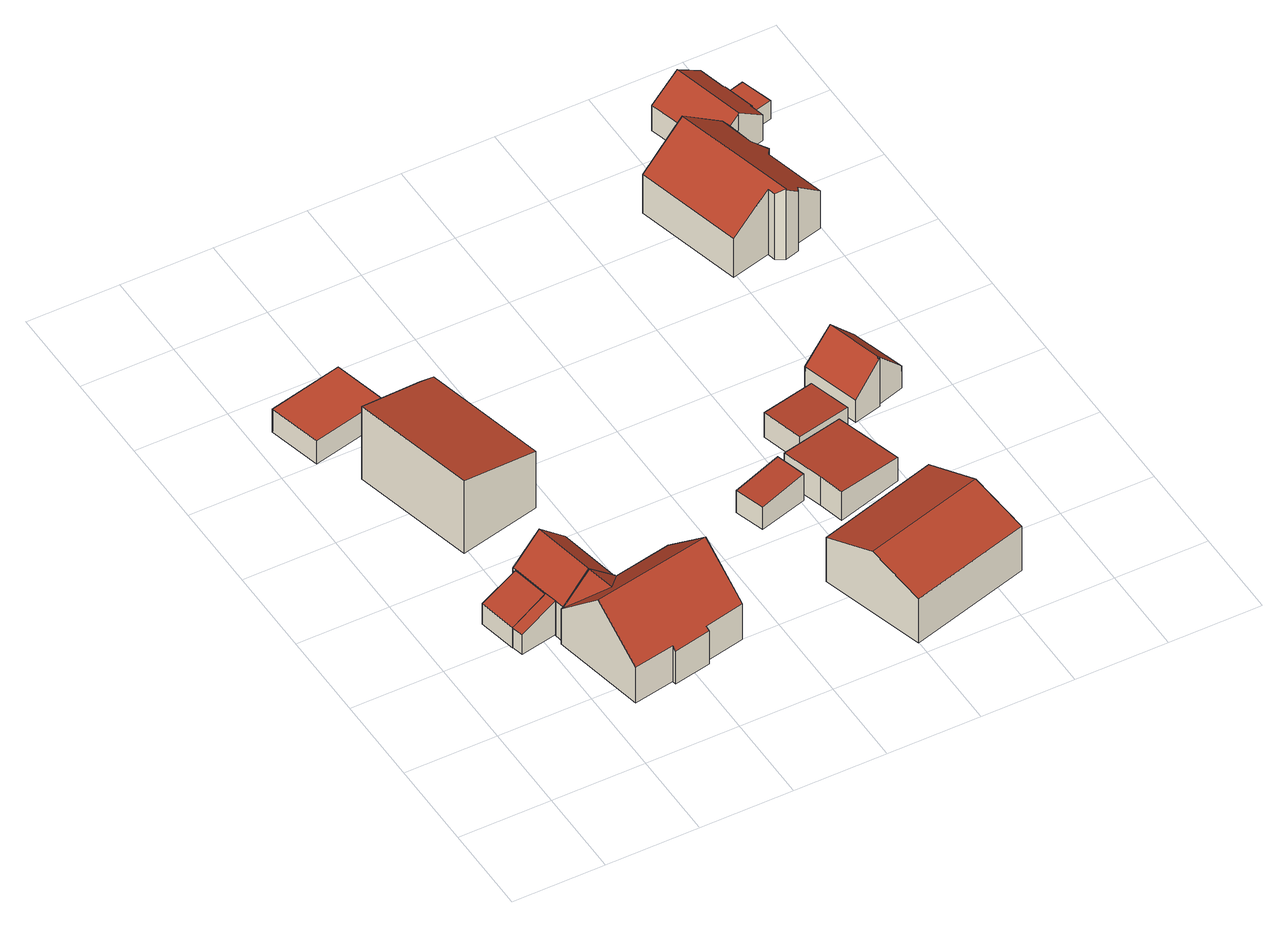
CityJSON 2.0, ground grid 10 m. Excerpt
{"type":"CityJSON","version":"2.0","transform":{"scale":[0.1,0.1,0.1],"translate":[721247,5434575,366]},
"CityObjects":{
"building1":{"type":"Building","attributes":{"Gemeindeschluessel":"09375181","HoeheDach":"373.765","HoeheGrund":"369.487","Methode":"2000","NiedrigsteTraufeDesGebaeudes":"371.973","Geometrietyp2DReferenz":"3000","measuredHeight":4.28,"function":"51009_1610","roofType":"2100"},"geometry":[{"type":"Solid","lod":"2","boundaries":[[[[0,1,2,3]],[[4,3,2,5]],[[5,2,1,6]],[[6,1,0,7]],[[7,0,3,4]],[[4,5,6,7]]]],"semantics":{"surfaces":[{"type":"RoofSurface","Dachneigung":"66.153","Dachorientierung":"258.857","Flaeche":"5.963","Z_MAX":"4.278","Z_MAX_ASL":"373.765","Z_MIN":"2.486","Z_MIN_ASL":"371.973"},{"type":"WallSurface","Flaeche":"13.710","Z_MAX":"4.278","Z_MAX_ASL":"373.765","Z_MIN":"0.000","Z_MIN_ASL":"369.487"},{"type":"WallSurface","Flaeche":"5.755","Z_MAX":"4.278","Z_MAX_ASL":"373.765","Z_MIN":"0.000","Z_MIN_ASL":"369.487"},{"type":"WallSurface","Flaeche":"3.345","Z_MAX":"2.486","Z_MAX_ASL":"371.973","Z_MIN":"0.000","Z_MIN_ASL":"369.487"},{"type":"GroundSurface","Flaeche":"5.454","Z_MAX":"0.000","Z_MAX_ASL":"369.487","Z_MIN":"0.000","Z_MIN_ASL":"369.487"}],"values":[[0,1,2,1,3,4]]}}]},
"building2":{"type":"Building","attributes":{"Gemeindeschluessel":"09375181","HoeheDach":"373.720","HoeheGrund":"369.450","Methode":"1000","NiedrigsteTraufeDesGebaeudes":"371.986","Geometrietyp2DReferenz":"3000","measuredHeight":4.27,"function":"31001_2000","roofType":"2100"},"geometry":[{"type":"Solid","lod":"2","boundaries":[[[[8,9,10,11]],[[9,12,13,10]],[[8,14,12,9]],[[10,13,3,11]],[[3,13,12,14]],[[11,3,14,8]]]],"semantics":{"surfaces":[{"type":"GroundSurface","Flaeche":"17.415","Z_MAX":"0.000","Z_MAX_ASL":"369.450","Z_MIN":"0.000","Z_MIN_ASL":"369.450"},{"type":"WallSurface","Flaeche":"18.321","Z_MAX":"4.270","Z_MAX_ASL":"373.720","Z_MIN":"0.000","Z_MIN_ASL":"369.450"},{"type":"WallSurface","Flaeche":"13.790","Z_MAX":"4.269","Z_MAX_ASL":"373.719","Z_MIN":"0.000","Z_MIN_ASL":"369.450"},{"type":"WallSurface","Flaeche":"13.798","Z_MAX":"4.270","Z_MAX_ASL":"373.720","Z_MIN":"0.000","Z_MIN_ASL":"369.450"},{"type":"RoofSurface","Dachneigung":"66.848","Dachorientierung":"259.012","Flaeche":"18.941","Z_MAX":"4.270","Z_MAX_ASL":"373.720","Z_MIN":"2.536","Z_MIN_ASL":"371.986"},{"type":"WallSurface","Flaeche":"10.907","Z_MAX":"2.536","Z_MAX_ASL":"371.986","Z_MIN":"0.000","Z_MIN_ASL":"369.450"}],"values":[[0,1,2,3,4,5]]}}]},
"building3":{"type":"Building","attributes":{"Gemeindeschluessel":"09375181","HoeheDach":"376.680","HoeheGrund":"369.380","Methode":"2000","NiedrigsteTraufeDesGebaeudes":"373.800","Geometrietyp2DReferenz":"3000","measuredHeight":7.3,"function":"31001_2000","roofType":"3100"},"geometry":[{"type":"Solid","lod":"2","boundaries":[[[[15,16,17,18,19]],[[20,2,1,21,22,17,16]],[[10,2,20,9]],[[23,1,2,10]],[[9,20,16,15]],[[22,24,18,17]],[[25,21,1,23]],[[15,19,26,25,23,10,9]],[[26,24,22,21,25]],[[19,18,24,26]]]],"semantics":{"surfaces":[{"type":"WallSurface","Flaeche":"37.592","Z_MAX":"7.300","Z_MAX_ASL":"376.680","Z_MIN":"0.000","Z_MIN_ASL":"369.380"},{"type":"RoofSurface","Dachneigung":"48.105","Dachorientierung":"259.040","Flaeche":"30.261","Z_MAX":"7.300","Z_MAX_ASL":"376.680","Z_MIN":"4.425","Z_MIN_ASL":"373.805"},{"type":"WallSurface","Flaeche":"18.994","Z_MAX":"4.428","Z_MAX_ASL":"373.808","Z_MIN":"0.000","Z_MIN_ASL":"369.380"},{"type":"WallSurface","Flaeche":"5.958","Z_MAX":"4.428","Z_MAX_ASL":"373.808","Z_MIN":"0.000","Z_MIN_ASL":"369.380"},{"type":"WallSurface","Flaeche":"1.562","Z_MAX":"4.428","Z_MAX_ASL":"373.808","Z_MIN":"0.000","Z_MIN_ASL":"369.380"},{"type":"RoofSurface","Dachneigung":"48.106","Dachorientierung":"79.045","Flaeche":"30.282","Z_MAX":"7.300","Z_MAX_ASL":"376.680","Z_MIN":"4.420","Z_MIN_ASL":"373.800"},{"type":"WallSurface","Flaeche":"4.615","Z_MAX":"4.428","Z_MAX_ASL":"373.808","Z_MIN":"0.000","Z_MIN_ASL":"369.380"},{"type":"GroundSurface","Flaeche":"45.068","Z_MAX":"0.000","Z_MAX_ASL":"369.380","Z_MIN":"0.000","Z_MIN_ASL":"369.380"},{"type":"WallSurface","Flaeche":"37.541","Z_MAX":"7.300","Z_MAX_ASL":"376.680","Z_MIN":"0.000","Z_MIN_ASL":"369.380"},{"type":"WallSurface","Flaeche":"31.115","Z_MAX":"4.429","Z_MAX_ASL":"373.809","Z_MIN":"0.000","Z_MIN_ASL":"369.380"}],"values":[[0,1,2,3,4,5,6,7,8,9]]}}]},
"building4":{"type":"Building","attributes":{"Gemeindeschluessel":"09375181","HoeheDach":"378.510","HoeheGrund":"369.170","Methode":"2000","NiedrigsteTraufeDesGebaeudes":"373.338","Geometrietyp2DReferenz":"3000","measuredHeight":9.34,"function":"31001_1000","roofType":"3100"},"address":[{"Country":"Germany","Locality":"Pettendorf","ThoroughfareName":"An der Breite 7"}],"geometry":[{"type":"Solid","lod":"2","boundaries":[[[[27,28,29,30]],[[31,32,29,28]],[[33,34,21,35,36]],[[31,28,27,37,38,34,33,39,40,41]],[[40,42,43,41]],[[44,35,21,45]],[[37,46,47,45,38]],[[38,45,21,34]],[[37,27,30,46]],[[40,39,48,49,42]],[[50,48,39,33,36]],[[46,30,29,32,43,42,49,47]],[[44,50,36,35]],[[31,41,43,32]],[[50,44,45,47,49,48]]]],"semantics":{"surfaces":[{"type":"WallSurface","Flaeche":"1.805","Z_MAX":"4.545","Z_MAX_ASL":"373.715","Z_MIN":"-0.000","Z_MIN_ASL":"369.170"},{"type":"WallSurface","Flaeche":"16.956","Z_MAX":"4.186","Z_MAX_ASL":"373.356","Z_MIN":"-0.000","Z_MIN_ASL":"369.170"},{"type":"WallSurface","Flaeche":"38.994","Z_MAX":"7.490","Z_MAX_ASL":"376.660","Z_MIN":"-0.000","Z_MIN_ASL":"369.170"},{"type":"GroundSurface","Flaeche":"138.850","Z_MAX":"-0.000","Z_MAX_ASL":"369.170","Z_MIN":"-0.000","Z_MIN_ASL":"369.170"},{"type":"WallSurface","Flaeche":"20.478","Z_MAX":"4.554","Z_MAX_ASL":"373.724","Z_MIN":"-0.000","Z_MIN_ASL":"369.170"},{"type":"RoofSurface","Dachneigung":"48.813","Dachorientierung":"261.325","Flaeche":"7.077","Z_MAX":"7.490","Z_MAX_ASL":"376.660","Z_MIN":"4.574","Z_MIN_ASL":"373.744"},{"type":"WallSurface","Flaeche":"73.214","Z_MAX":"9.340","Z_MAX_ASL":"378.510","Z_MIN":"-0.000","Z_MIN_ASL":"369.170"},{"type":"WallSurface","Flaeche":"0.557","Z_MAX":"4.679","Z_MAX_ASL":"373.849","Z_MIN":"-0.000","Z_MIN_ASL":"369.170"},{"type":"WallSurface","Flaeche":"20.343","Z_MAX":"4.545","Z_MAX_ASL":"373.715","Z_MIN":"-0.000","Z_MIN_ASL":"369.170"},{"type":"WallSurface","Flaeche":"73.129","Z_MAX":"9.340","Z_MAX_ASL":"378.510","Z_MIN":"-0.000","Z_MIN_ASL":"369.170"},{"type":"WallSurface","Flaeche":"29.818","Z_MAX":"4.697","Z_MAX_ASL":"373.867","Z_MIN":"-0.000","Z_MIN_ASL":"369.170"},{"type":"RoofSurface","Dachneigung":"47.749","Dachorientierung":"171.352","Flaeche":"95.231","Z_MAX":"9.340","Z_MAX_ASL":"378.510","Z_MIN":"4.168","Z_MIN_ASL":"373.338"},{"type":"RoofSurface","Dachneigung":"48.812","Dachorientierung":"81.325","Flaeche":"7.089","Z_MAX":"7.490","Z_MAX_ASL":"376.660","Z_MIN":"4.576","Z_MIN_ASL":"373.746"},{"type":"WallSurface","Flaeche":"1.768","Z_MAX":"4.554","Z_MAX_ASL":"373.724","Z_MIN":"-0.000","Z_MIN_ASL":"369.170"},{"type":"RoofSurface","Dachneigung":"47.748","Dachorientierung":"351.350","Flaeche":"77.950","Z_MAX":"9.340","Z_MAX_ASL":"378.510","Z_MIN":"4.574","Z_MIN_ASL":"373.744"}],"values":[[0,1,2,3,4,5,6,7,8,9,10,11,12,13,14]]}}]},
"building5":{"type":"Building","attributes":{"Gemeindeschluessel":"09375181","HoeheDach":"372.307","HoeheGrund":"369.360","Methode":"1000","NiedrigsteTraufeDesGebaeudes":"372.307","Geometrietyp2DReferenz":"3000","measuredHeight":2.95,"function":"31001_2000","roofType":"1000","storeysAboveGround":1},"geometry":[{"type":"Solid","lod":"2","boundaries":[[[[51,52,53,54]],[[55,56,52,51]],[[57,53,52,56]],[[55,51,54,58]],[[58,57,56,55]],[[54,53,57,58]]]],"semantics":{"surfaces":[{"type":"WallSurface","Flaeche":"17.653","Z_MAX":"2.947","Z_MAX_ASL":"372.307","Z_MIN":"0.000","Z_MIN_ASL":"369.360"},{"type":"WallSurface","Flaeche":"24.468","Z_MAX":"2.947","Z_MAX_ASL":"372.307","Z_MIN":"0.000","Z_MIN_ASL":"369.360"},{"type":"RoofSurface","Dachneigung":"90.000","Dachorientierung":"-1.000","Flaeche":"49.737","Z_MAX":"2.947","Z_MAX_ASL":"372.307","Z_MIN":"2.947","Z_MIN_ASL":"372.307"},{"type":"GroundSurface","Flaeche":"49.737","Z_MAX":"0.000","Z_MAX_ASL":"369.360","Z_MIN":"0.000","Z_MIN_ASL":"369.360"},{"type":"WallSurface","Flaeche":"17.657","Z_MAX":"2.947","Z_MAX_ASL":"372.307","Z_MIN":"0.000","Z_MIN_ASL":"369.360"},{"type":"WallSurface","Flaeche":"24.465","Z_MAX":"2.947","Z_MAX_ASL":"372.307","Z_MIN":"0.000","Z_MIN_ASL":"369.360"}],"values":[[0,1,2,3,4,5]]}}]},
"building6":{"type":"Building","attributes":{"Gemeindeschluessel":"09375181","HoeheDach":"377.846","HoeheGrund":"368.598","Methode":"1000","NiedrigsteTraufeDesGebaeudes":"375.773","Geometrietyp2DReferenz":"3000","measuredHeight":9.25,"function":"31001_1000","roofType":"2100","storeysAboveGround":2},"address":[{"Country":"Germany","Locality":"Pettendorf","ThoroughfareName":"An der Breite 9"}],"geometry":[{"type":"Solid","lod":"2","boundaries":[[[[59,60,61,62,63]],[[64,61,60,65]],[[66,59,63,67]],[[68,62,61,64]],[[67,63,62,68]],[[65,60,59,66]],[[67,68,64,65,66]]]],"semantics":{"surfaces":[{"type":"RoofSurface","Dachneigung":"77.071","Dachorientierung":"76.802","Flaeche":"127.520","Z_MAX":"9.248","Z_MAX_ASL":"377.846","Z_MIN":"7.175","Z_MIN_ASL":"375.773"},{"type":"WallSurface","Flaeche":"98.792","Z_MAX":"7.175","Z_MAX_ASL":"375.773","Z_MIN":"0.000","Z_MIN_ASL":"368.598"},{"type":"WallSurface","Flaeche":"127.324","Z_MAX":"9.248","Z_MAX_ASL":"377.846","Z_MIN":"0.000","Z_MIN_ASL":"368.598"},{"type":"WallSurface","Flaeche":"12.531","Z_MAX":"7.565","Z_MAX_ASL":"376.163","Z_MIN":"0.000","Z_MIN_ASL":"368.598"},{"type":"WallSurface","Flaeche":"61.540","Z_MAX":"9.246","Z_MAX_ASL":"377.844","Z_MIN":"0.000","Z_MIN_ASL":"368.598"},{"type":"WallSurface","Flaeche":"74.149","Z_MAX":"9.248","Z_MAX_ASL":"377.846","Z_MIN":"0.000","Z_MIN_ASL":"368.598"},{"type":"GroundSurface","Flaeche":"124.287","Z_MAX":"0.000","Z_MAX_ASL":"368.598","Z_MIN":"0.000","Z_MIN_ASL":"368.598"}],"values":[[0,1,2,3,4,5,6]]}}]},
"building7":{"type":"Building","attributes":{"Gemeindeschluessel":"09375181","HoeheDach":"371.485","HoeheGrund":"368.050","Methode":"1000","NiedrigsteTraufeDesGebaeudes":"370.854","Geometrietyp2DReferenz":"3000","measuredHeight":3.44,"function":"31001_2000","roofType":"1000"},"geometry":[{"type":"Solid","lod":"2","boundaries":[[[[69,70,71,72]],[[73,74,75,76]],[[76,69,72,73]],[[76,75,70,69]],[[72,71,74,73]],[[74,71,70,75]]]],"semantics":{"surfaces":[{"type":"WallSurface","Flaeche":"11.655","Z_MAX":"3.435","Z_MAX_ASL":"371.485","Z_MIN":"0.000","Z_MIN_ASL":"368.050"},{"type":"WallSurface","Flaeche":"9.362","Z_MAX":"2.807","Z_MAX_ASL":"370.857","Z_MIN":"0.000","Z_MIN_ASL":"368.050"},{"type":"GroundSurface","Flaeche":"18.465","Z_MAX":"0.000","Z_MAX_ASL":"368.050","Z_MIN":"0.000","Z_MIN_ASL":"368.050"},{"type":"WallSurface","Flaeche":"17.154","Z_MAX":"3.435","Z_MAX_ASL":"371.485","Z_MIN":"0.000","Z_MIN_ASL":"368.050"},{"type":"WallSurface","Flaeche":"17.091","Z_MAX":"3.435","Z_MAX_ASL":"371.485","Z_MIN":"0.000","Z_MIN_ASL":"368.050"},{"type":"RoofSurface","Dachneigung":"83.456","Dachorientierung":"254.435","Flaeche":"18.586","Z_MAX":"3.435","Z_MAX_ASL":"371.485","Z_MIN":"2.804","Z_MIN_ASL":"370.854"}],"values":[[0,1,2,3,4,5]]}}]},
"building8":{"type":"Building","attributes":{"Gemeindeschluessel":"09375181","HoeheDach":"374.621","HoeheGrund":"366.930","Methode":"1000","NiedrigsteTraufeDesGebaeudes":"372.468","Geometrietyp2DReferenz":"3000","measuredHeight":7.69,"function":"31001_1000","roofType":"3100"},"address":[{"Country":"Germany","Locality":"Pettendorf","ThoroughfareName":"An der Breite 4"}],"geometry":[{"type":"Solid","lod":"2","boundaries":[[[[77,78,79,80]],[[81,78,77,82]],[[80,79,83,84]],[[85,81,82,86]],[[85,83,79,78,81]],[[86,84,83,85]],[[82,77,80,84,86]]]],"semantics":{"surfaces":[{"type":"RoofSurface","Dachneigung":"70.135","Dachorientierung":"166.219","Flaeche":"86.108","Z_MAX":"7.691","Z_MAX_ASL":"374.621","Z_MIN":"5.538","Z_MIN_ASL":"372.468"},{"type":"WallSurface","Flaeche":"75.336","Z_MAX":"5.542","Z_MAX_ASL":"372.472","Z_MIN":"0.000","Z_MIN_ASL":"366.930"},{"type":"RoofSurface","Dachneigung":"70.134","Dachorientierung":"346.219","Flaeche":"86.100","Z_MAX":"7.691","Z_MAX_ASL":"374.621","Z_MIN":"5.540","Z_MIN_ASL":"372.470"},{"type":"GroundSurface","Flaeche":"161.961","Z_MAX":"0.000","Z_MAX_ASL":"366.930","Z_MIN":"0.000","Z_MIN_ASL":"366.930"},{"type":"WallSurface","Flaeche":"78.810","Z_MAX":"7.691","Z_MAX_ASL":"374.621","Z_MIN":"0.000","Z_MIN_ASL":"366.930"},{"type":"WallSurface","Flaeche":"75.354","Z_MAX":"5.540","Z_MAX_ASL":"372.470","Z_MIN":"0.000","Z_MIN_ASL":"366.930"},{"type":"WallSurface","Flaeche":"78.756","Z_MAX":"7.691","Z_MAX_ASL":"374.621","Z_MIN":"0.000","Z_MIN_ASL":"366.930"}],"values":[[0,1,2,3,4,5,6]]}}]},
"building9":{"type":"Building","attributes":{"Gemeindeschluessel":"09375181","HoeheDach":"371.445","HoeheGrund":"367.840","Methode":"2000","NiedrigsteTraufeDesGebaeudes":"370.755","Geometrietyp2DReferenz":"3000","measuredHeight":3.6,"function":"31001_2000","roofType":"1000"},"geometry":[{"type":"Solid","lod":"2","boundaries":[[[[87,88,89,90]],[[91,92,87,90,93]],[[94,89,88,95,96]],[[93,94,96,91]],[[91,96,95,92]],[[90,89,94,93]],[[92,95,88,87]]]],"semantics":{"surfaces":[{"type":"WallSurface","Flaeche":"23.739","Z_MAX":"3.605","Z_MAX_ASL":"371.445","Z_MIN":"0.000","Z_MIN_ASL":"367.840"},{"type":"GroundSurface","Flaeche":"54.683","Z_MAX":"0.000","Z_MAX_ASL":"367.840","Z_MIN":"0.000","Z_MIN_ASL":"367.840"},{"type":"RoofSurface","Dachneigung":"84.587","Dachorientierung":"74.151","Flaeche":"54.928","Z_MAX":"3.605","Z_MAX_ASL":"371.445","Z_MIN":"2.915","Z_MIN_ASL":"370.755"},{"type":"WallSurface","Flaeche":"16.704","Z_MAX":"3.605","Z_MAX_ASL":"371.445","Z_MIN":"0.000","Z_MIN_ASL":"367.840"},{"type":"WallSurface","Flaeche":"23.748","Z_MAX":"3.605","Z_MAX_ASL":"371.445","Z_MIN":"0.000","Z_MIN_ASL":"367.840"},{"type":"WallSurface","Flaeche":"10.351","Z_MAX":"3.605","Z_MAX_ASL":"371.445","Z_MIN":"0.000","Z_MIN_ASL":"367.840"},{"type":"WallSurface","Flaeche":"21.907","Z_MAX":"2.915","Z_MAX_ASL":"370.755","Z_MIN":"0.000","Z_MIN_ASL":"367.840"}],"values":[[0,1,2,3,4,5,6]]}}]},
"building10":{"type":"Building","attributes":{"Gemeindeschluessel":"09375181","HoeheDach":"370.716","HoeheGrund":"367.560","Methode":"2000","NiedrigsteTraufeDesGebaeudes":"370.163","Geometrietyp2DReferenz":"3000","measuredHeight":3.16,"function":"51009_1610","roofType":"1000"},"geometry":[{"type":"Solid","lod":"2","boundaries":[[[[97,98,99,100]],[[101,102,98,97]],[[100,99,103,104]],[[104,103,102,101]],[[100,104,101,97]],[[98,102,103,99]]]],"semantics":{"surfaces":[{"type":"WallSurface","Flaeche":"14.673","Z_MAX":"3.156","Z_MAX_ASL":"370.716","Z_MIN":"0.000","Z_MIN_ASL":"367.560"},{"type":"WallSurface","Flaeche":"18.160","Z_MAX":"3.156","Z_MAX_ASL":"370.716","Z_MIN":"0.000","Z_MIN_ASL":"367.560"},{"type":"WallSurface","Flaeche":"18.051","Z_MAX":"3.156","Z_MAX_ASL":"370.716","Z_MIN":"0.000","Z_MIN_ASL":"367.560"},{"type":"WallSurface","Flaeche":"12.115","Z_MAX":"2.607","Z_MAX_ASL":"370.167","Z_MIN":"0.000","Z_MIN_ASL":"367.560"},{"type":"GroundSurface","Flaeche":"29.228","Z_MAX":"0.000","Z_MAX_ASL":"367.560","Z_MIN":"0.000","Z_MIN_ASL":"367.560"},{"type":"RoofSurface","Dachneigung":"84.990","Dachorientierung":"74.694","Flaeche":"29.340","Z_MAX":"3.156","Z_MAX_ASL":"370.716","Z_MIN":"2.603","Z_MIN_ASL":"370.163"}],"values":[[0,1,2,3,4,5]]}}]},
"building11":{"type":"Building","attributes":{"Gemeindeschluessel":"09375181","HoeheDach":"372.950","HoeheGrund":"366.750","Methode":"2000","NiedrigsteTraufeDesGebaeudes":"369.582","Geometrietyp2DReferenz":"3000","measuredHeight":6.2,"function":"31001_2000","roofType":"3100"},"geometry":[{"type":"Solid","lod":"2","boundaries":[[[[105,106,107,108]],[[109,110,111,112,105,108]],[[109,113,114,115,110]],[[108,107,113,109]],[[112,116,106,105]],[[117,118,115,114]],[[110,115,118,111]],[[111,118,117,116,112]],[[107,106,116,117,114,113]]]],"semantics":{"surfaces":[{"type":"WallSurface","Flaeche":"13.906","Z_MAX":"6.162","Z_MAX_ASL":"372.912","Z_MIN":"0.000","Z_MIN_ASL":"366.750"},{"type":"GroundSurface","Flaeche":"39.558","Z_MAX":"0.000","Z_MAX_ASL":"366.750","Z_MIN":"0.000","Z_MIN_ASL":"366.750"},{"type":"WallSurface","Flaeche":"28.241","Z_MAX":"6.200","Z_MAX_ASL":"372.950","Z_MIN":"0.000","Z_MIN_ASL":"366.750"},{"type":"WallSurface","Flaeche":"18.390","Z_MAX":"2.834","Z_MAX_ASL":"369.584","Z_MIN":"0.000","Z_MIN_ASL":"366.750"},{"type":"WallSurface","Flaeche":"1.642","Z_MAX":"6.164","Z_MAX_ASL":"372.914","Z_MIN":"0.000","Z_MIN_ASL":"366.750"},{"type":"RoofSurface","Dachneigung":"42.877","Dachorientierung":"74.261","Flaeche":"28.349","Z_MAX":"6.200","Z_MAX_ASL":"372.950","Z_MIN":"2.832","Z_MIN_ASL":"369.582"},{"type":"WallSurface","Flaeche":"17.374","Z_MAX":"2.836","Z_MAX_ASL":"369.586","Z_MIN":"0.000","Z_MIN_ASL":"366.750"},{"type":"WallSurface","Flaeche":"14.327","Z_MAX":"6.200","Z_MAX_ASL":"372.950","Z_MIN":"0.000","Z_MIN_ASL":"366.750"},{"type":"RoofSurface","Dachneigung":"42.885","Dachorientierung":"254.262","Flaeche":"29.778","Z_MAX":"6.200","Z_MAX_ASL":"372.950","Z_MIN":"2.834","Z_MIN_ASL":"369.584"}],"values":[[0,1,2,3,4,5,6,7,8]]}}]},
"building12":{"type":"Building","attributes":{"Gemeindeschluessel":"09375181","HoeheDach":"375.050","HoeheGrund":"366.208","Methode":"2000","NiedrigsteTraufeDesGebaeudes":"370.089","Geometrietyp2DReferenz":"3000","measuredHeight":8.84,"function":"31001_1000","roofType":"3100","storeysAboveGround":1},"address":[{"Country":"Germany","Locality":"Pettendorf","ThoroughfareName":"Kapellenplatz 8b"}],"geometry":[{"type":"Solid","lod":"2","boundaries":[[[[119,120,121,122]],[[123,124,125,126]],[[127,128,120,119]],[[129,130,131,132]],[[133,134,135,121,120,128,136,131,130,125,124]],[[133,137,138,139,140,134]],[[137,133,124,123]],[[141,136,128,127]],[[142,143,140,139]],[[144,122,121,135,145]],[[132,131,136,141]],[[126,125,130,129]],[[143,146,145,135,134,140]],[[147,146,143,142]],[[144,147,142,139,138,137,123,126,129,132,141,127,119,122]],[[144,145,146,147]]]],"semantics":{"surfaces":[{"type":"WallSurface","Flaeche":"13.037","Z_MAX":"8.833","Z_MAX_ASL":"375.041","Z_MIN":"0.000","Z_MIN_ASL":"366.208"},{"type":"WallSurface","Flaeche":"14.220","Z_MAX":"4.863","Z_MAX_ASL":"371.071","Z_MIN":"0.000","Z_MIN_ASL":"366.208"},{"type":"WallSurface","Flaeche":"7.686","Z_MAX":"7.602","Z_MAX_ASL":"373.810","Z_MIN":"0.000","Z_MIN_ASL":"366.208"},{"type":"WallSurface","Flaeche":"7.480","Z_MAX":"4.832","Z_MAX_ASL":"371.040","Z_MIN":"0.000","Z_MIN_ASL":"366.208"},{"type":"RoofSurface","Dachneigung":"52.215","Dachorientierung":"75.712","Flaeche":"88.690","Z_MAX":"8.842","Z_MAX_ASL":"375.050","Z_MIN":"3.881","Z_MIN_ASL":"370.089"},{"type":"WallSurface","Flaeche":"70.246","Z_MAX":"8.842","Z_MAX_ASL":"375.050","Z_MIN":"0.000","Z_MIN_ASL":"366.208"},{"type":"WallSurface","Flaeche":"3.745","Z_MAX":"4.871","Z_MAX_ASL":"371.079","Z_MIN":"0.000","Z_MIN_ASL":"366.208"},{"type":"WallSurface","Flaeche":"17.105","Z_MAX":"7.061","Z_MAX_ASL":"373.269","Z_MIN":"0.000","Z_MIN_ASL":"366.208"},{"type":"WallSurface","Flaeche":"58.965","Z_MAX":"4.871","Z_MAX_ASL":"371.079","Z_MIN":"0.000","Z_MIN_ASL":"366.208"},{"type":"WallSurface","Flaeche":"9.334","Z_MAX":"8.842","Z_MAX_ASL":"375.050","Z_MIN":"0.000","Z_MIN_ASL":"366.208"},{"type":"WallSurface","Flaeche":"33.152","Z_MAX":"4.832","Z_MAX_ASL":"371.040","Z_MIN":"0.000","Z_MIN_ASL":"366.208"},{"type":"WallSurface","Flaeche":"7.678","Z_MAX":"4.839","Z_MAX_ASL":"371.047","Z_MIN":"0.000","Z_MIN_ASL":"366.208"},{"type":"RoofSurface","Dachneigung":"52.220","Dachorientierung":"255.713","Flaeche":"79.690","Z_MAX":"8.842","Z_MAX_ASL":"375.050","Z_MIN":"4.871","Z_MIN_ASL":"371.079"},{"type":"WallSurface","Flaeche":"28.676","Z_MAX":"8.257","Z_MAX_ASL":"374.465","Z_MIN":"0.000","Z_MIN_ASL":"366.208"},{"type":"GroundSurface","Flaeche":"133.076","Z_MAX":"0.000","Z_MAX_ASL":"366.208","Z_MIN":"0.000","Z_MIN_ASL":"366.208"},{"type":"WallSurface","Flaeche":"7.092","Z_MAX":"8.258","Z_MAX_ASL":"374.466","Z_MIN":"0.000","Z_MIN_ASL":"366.208"}],"values":[[0,1,2,3,4,5,6,7,8,9,10,11,12,13,14,15]]}}]},
"building13":{"type":"Building","attributes":{"Gemeindeschluessel":"09375181","HoeheDach":"371.700","HoeheGrund":"366.208","Methode":"2000","NiedrigsteTraufeDesGebaeudes":"368.500","Geometrietyp2DReferenz":"3000","measuredHeight":5.49,"function":"31001_2463","roofType":"3100","storeysAboveGround":1},"geometry":[{"type":"Solid","lod":"2","boundaries":[[[[138,148,149,150]],[[151,152,153,154,155]],[[156,157,158,159,160,161]],[[151,155,162,123]],[[163,164,165,166]],[[167,168,158,157]],[[154,153,161,160,169,165,164,170]],[[137,171,148,138]],[[167,166,165,169,172,168]],[[149,148,171,162,155,154,170]],[[163,173,150,149,170,164]],[[172,169,160,159]],[[159,158,168,172]],[[123,162,171,137]],[[156,152,151,123,137,138,150,173,163,166,167,157]],[[156,161,153,152]]]],"semantics":{"surfaces":[{"type":"WallSurface","Flaeche":"23.640","Z_MAX":"3.232","Z_MAX_ASL":"369.440","Z_MIN":"0.002","Z_MIN_ASL":"366.210"},{"type":"WallSurface","Flaeche":"14.514","Z_MAX":"5.492","Z_MAX_ASL":"371.700","Z_MIN":"0.002","Z_MIN_ASL":"366.210"},{"type":"WallSurface","Flaeche":"5.934","Z_MAX":"3.329","Z_MAX_ASL":"369.537","Z_MIN":"0.002","Z_MIN_ASL":"366.210"},{"type":"WallSurface","Flaeche":"6.166","Z_MAX":"5.383","Z_MAX_ASL":"371.591","Z_MIN":"0.002","Z_MIN_ASL":"366.210"},{"type":"WallSurface","Flaeche":"9.990","Z_MAX":"3.309","Z_MAX_ASL":"369.517","Z_MIN":"0.002","Z_MIN_ASL":"366.210"},{"type":"WallSurface","Flaeche":"8.243","Z_MAX":"2.292","Z_MAX_ASL":"368.500","Z_MIN":"0.002","Z_MIN_ASL":"366.210"},{"type":"RoofSurface","Dachneigung":"55.113","Dachorientierung":"75.397","Flaeche":"31.943","Z_MAX":"5.492","Z_MAX_ASL":"371.700","Z_MIN":"3.192","Z_MIN_ASL":"369.400"},{"type":"WallSurface","Flaeche":"7.107","Z_MAX":"4.509","Z_MAX_ASL":"370.717","Z_MIN":"0.002","Z_MIN_ASL":"366.210"},{"type":"WallSurface","Flaeche":"5.810","Z_MAX":"3.309","Z_MAX_ASL":"369.517","Z_MIN":"0.002","Z_MIN_ASL":"366.210"},{"type":"RoofSurface","Dachneigung":"55.113","Dachorientierung":"255.397","Flaeche":"30.389","Z_MAX":"5.492","Z_MAX_ASL":"371.700","Z_MIN":"3.227","Z_MIN_ASL":"369.435"},{"type":"WallSurface","Flaeche":"27.946","Z_MAX":"5.492","Z_MAX_ASL":"371.700","Z_MIN":"0.002","Z_MIN_ASL":"366.210"},{"type":"WallSurface","Flaeche":"3.239","Z_MAX":"3.192","Z_MAX_ASL":"369.400","Z_MIN":"2.292","Z_MIN_ASL":"368.500"},{"type":"RoofSurface","Dachneigung":"90.000","Dachorientierung":"-1.000","Flaeche":"8.295","Z_MAX":"2.292","Z_MAX_ASL":"368.500","Z_MIN":"2.292","Z_MIN_ASL":"368.500"},{"type":"WallSurface","Flaeche":"3.457","Z_MAX":"4.514","Z_MAX_ASL":"370.722","Z_MIN":"0.002","Z_MIN_ASL":"366.210"},{"type":"GroundSurface","Flaeche":"59.425","Z_MAX":"0.002","Z_MAX_ASL":"366.210","Z_MIN":"0.002","Z_MIN_ASL":"366.210"},{"type":"WallSurface","Flaeche":"5.328","Z_MAX":"3.332","Z_MAX_ASL":"369.540","Z_MIN":"0.002","Z_MIN_ASL":"366.210"}],"values":[[0,1,2,3,4,5,6,7,8,9,10,11,12,13,14,15]]}}]}
},
"vertices":[
[57,153,60],[97,161,78],[94,174,78],[54,166,60],[54,166,35],[94,174,35],[97,161,35],[57,153,35],
[46,208,34],[86,216,34],[94,174,34],[54,166,34],[86,216,77],[94,174,77],[46,208,60],
[85,219,34],[85,219,78],[117,226,107],[148,232,78],[148,232,34],[86,216,78],[99,150,78],[130,156,107],[97,161,34],[161,163,78],[99,150,34],[161,163,34],
[161,55,32],[162,51,32],[162,51,73],[161,55,77],[202,59,32],[202,59,74],[161,163,32],[99,150,32],[130,157,107],[161,163,79],[117,47,32],[97,150,32],[225,175,32],[245,72,32],[201,63,32],[245,72,77],[201,63,77],[136,125,107],[97,150,77],[117,47,77],[107,99,125],[225,175,77],[235,123,125],[163,163,77],
[88,548,34],[88,548,63],[102,490,63],[102,490,34],[7,529,34],[7,529,63],[21,471,63],[21,471,34],
[83,306,118],[171,326,98],[139,460,98],[123,457,102],[51,440,118],[139,460,26],[171,326,26],[83,306,26],[51,440,26],[123,457,26],
[384,248,21],[384,248,55],[393,216,55],[393,216,21],[341,201,21],[341,201,49],[331,233,49],[331,233,21],
[396,8,65],[527,45,65],[511,102,86],[380,65,86],[527,45,9],[396,8,9],[494,160,65],[363,122,65],[494,160,9],[363,122,9],
[483,198,18],[483,198,48],[412,178,54],[412,178,18],[392,250,18],[462,270,18],[405,206,18],[405,206,54],[462,270,48],[392,250,54],
[419,268,16],[419,268,47],[407,313,47],[407,313,16],[480,285,16],[480,285,42],[467,330,42],[467,330,16],
[524,303,8],[524,303,69],[494,295,36],[494,295,8],[476,358,8],[537,373,8],[554,314,8],[523,305,8],[476,358,36],[507,365,69],[537,373,36],[523,305,69],[524,306,69],[554,314,36],
[566,527,2],[566,527,78],[551,523,90],[551,523,2],[569,661,2],[569,661,51],[576,633,50],[576,633,2],[571,536,2],[571,536,73],[591,624,2],[591,624,41],[582,609,50],[582,609,2],[567,669,51],[517,656,91],[551,523,91],[599,543,50],[567,669,2],[549,664,2],[467,643,2],[467,643,51],[599,543,2],[497,526,2],[497,526,51],[542,528,2],[542,528,85],[540,537,85],[540,537,2],
[549,664,34],[530,735,34],[530,735,2],[581,664,2],[612,672,2],[612,672,35],[582,665,57],[581,664,56],[608,688,2],[633,694,2],[633,694,25],[610,688,25],[610,688,34],[608,688,35],[569,661,47],[592,752,2],[592,752,35],[599,723,35],[599,723,2],[623,729,2],[623,729,25],[601,723,34],[562,744,57],[567,669,47],[601,723,25],[561,744,2]
]}
